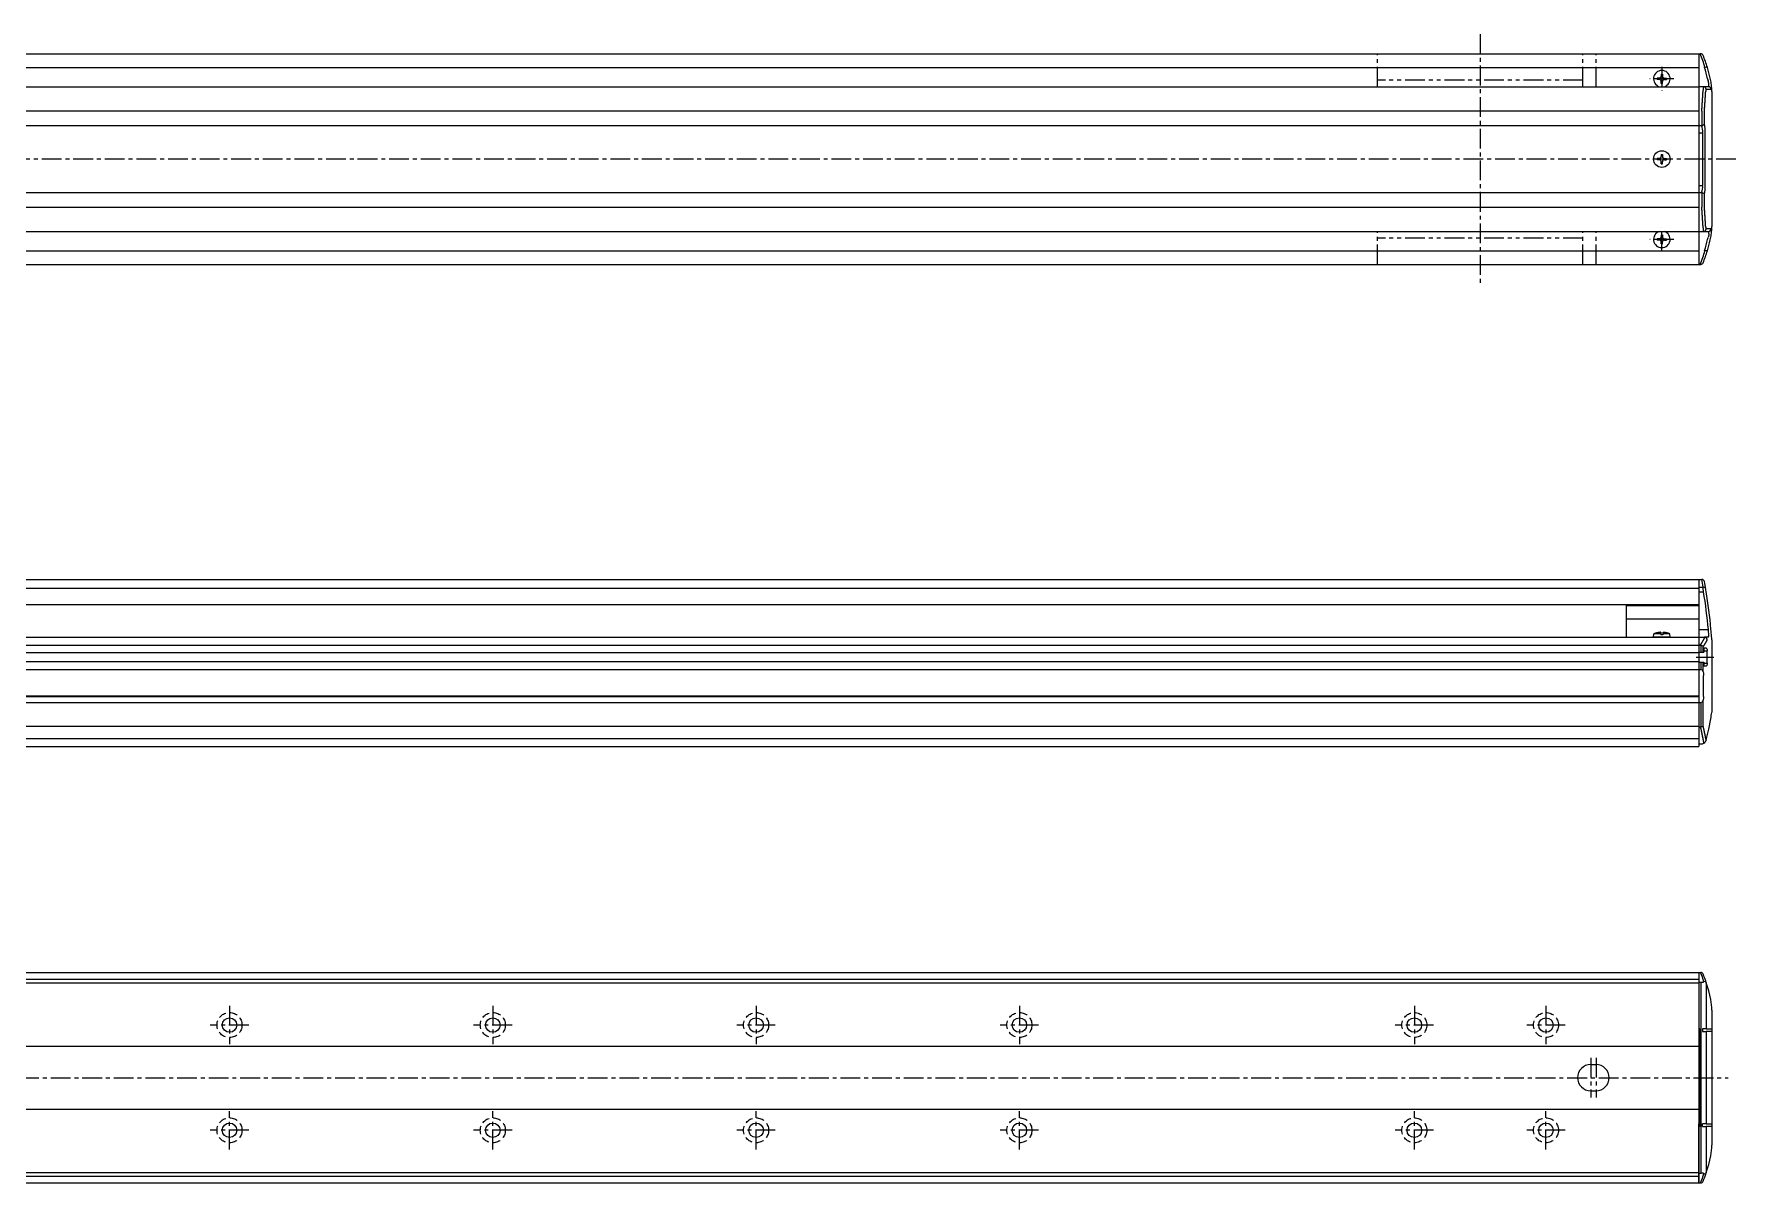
# Model space of a CAD drawing. Extents: x -693 to 600, y 35 to 506.
# Drawn here: x -47 to 600, y 69 to 506 of the extents above; entities that cross this region are included whole.
import ezdxf

# ---------------------------------------------------------------- set-up
doc = ezdxf.new("R2010")
doc.units = 0
for name, pattern in [('CENTER', [12, 7.5, -1.5, 1.5, -1.5]), ('DASHED', [4.5, 3, -1.5]), ('PHANTOM', [15, 7.5, -1.5, 1.5, -1.5, 1.5, -1.5])]:
    doc.linetypes.add(name, pattern=pattern)
doc.layers.get('0').update_dxf_attribs({"linetype": 'CONTINUOUS'})
doc.layers.add('CENTER', color=1, linetype='CENTER')

msp = doc.modelspace()

# ---------------------------------------------------------------- linework, layer by layer
at = {"color": 7, "linetype": 'CONTINUOUS'}
for p, q in [((-504.42, 498.26), (585.58, 498.26)), ((585.58, 498.26), (585.58, 418.26)), ((585.58, 498.26), (586.16, 498.26)), ((586.36, 498.26), (586.16, 498.26)), ((-258.42, 493.06), (585.58, 493.06)), ((587.97, 493.09), (587.82, 493.07)), ((-504.42, 485.76), (585.58, 485.76)), ((-258.42, 485.76), (585.58, 485.76)), ((569.83, 489.01), (569.83, 488.51)), ((570.58, 489.01), (569.83, 489.01)), ((570.58, 488.51), (569.83, 488.51)), ((571.33, 490.51), (571.33, 489.76)), ((571.33, 490.51), (571.83, 490.51)), ((571.33, 487.01), (571.33, 487.77)), ((571.33, 487.01), (571.83, 487.01)), ((571.83, 490.51), (571.83, 489.76)), ((571.83, 487.01), (571.83, 487.77)), ((572.57, 489.01), (573.33, 489.01)), ((572.57, 488.51), (573.33, 488.51)), ((573.33, 489.01), (573.33, 488.51)), ((589.25, 485.76), (585.58, 485.76)), ((588.97, 488.76), (589.18, 488.03)), ((590.16, 487.99), (589.94, 488.98)), ((590.48, 485.88), (590.48, 485.89)), ((588.41, 484.76), (590.24, 484.76)), ((590.58, 483.91), (590.58, 432.61)), ((-504.42, 476.53), (585.58, 476.53)), ((586.76, 476.51), (586.77, 476.51)), ((586.77, 476.51), (586.77, 471.02)), ((587.75, 471.6), (587.75, 476.34)), ((-504.42, 471), (585.58, 471)), ((585.58, 471.01), (586.66, 471.01)), ((585.58, 468.26), (587.09, 468.26)), ((586.77, 471.02), (586.66, 471.01)), ((587.09, 468.26), (587.09, 448.26)), ((588.08, 448.26), (588.08, 468.26)), ((571.33, 460.01), (571.33, 459.26)), ((571.33, 460.01), (571.83, 460.01)), ((571.83, 460.01), (571.83, 459.26)), ((569.83, 458.51), (569.83, 458.01)), ((570.58, 458.51), (569.83, 458.51)), ((570.58, 458.01), (569.83, 458.01)), ((571.33, 456.51), (571.33, 457.27)), ((571.33, 456.51), (571.83, 456.51)), ((571.83, 456.51), (571.83, 457.27)), ((572.57, 458.51), (573.33, 458.51)), ((572.57, 458.01), (573.33, 458.01)), ((573.33, 458.51), (573.33, 458.01)), ((585.58, 448.26), (587.09, 448.26)), ((-504.42, 445.53), (585.58, 445.53)), ((-504.42, 439.99), (585.58, 439.99)), ((585.58, 445.51), (586.66, 445.51)), ((586.66, 445.51), (586.77, 445.51)), ((586.77, 440.01), (586.76, 440.01)), ((586.77, 445.51), (586.77, 440.01)), ((587.75, 440.19), (587.75, 444.92)), ((-502.42, 430.76), (587.58, 430.76)), ((-258.42, 430.76), (585.58, 430.76)), ((569.83, 428.01), (569.83, 427.51)), ((570.58, 428.01), (569.83, 428.01)), ((570.58, 427.51), (569.83, 427.51)), ((571.33, 429.51), (571.33, 428.76)), ((571.33, 429.51), (571.83, 429.51)), ((571.33, 426.01), (571.33, 426.77)), ((571.83, 429.51), (571.83, 428.76)), ((571.83, 426.01), (571.83, 426.77)), ((572.57, 428.01), (573.33, 428.01)), ((572.57, 427.51), (573.33, 427.51)), ((573.33, 428.01), (573.33, 427.51)), ((585.58, 430.76), (589.25, 430.76)), ((590.24, 431.76), (588.41, 431.76)), ((588.97, 427.76), (589.18, 428.5)), ((589.94, 427.54), (590.16, 428.54)), ((590.48, 430.64), (590.48, 430.65)), ((-258.42, 423.46), (585.58, 423.46)), ((571.33, 426.01), (571.83, 426.01)), ((587.97, 423.44), (587.82, 423.46)), ((-504.42, 418.26), (585.58, 418.26)), ((585.58, 418.26), (586.16, 418.26)), ((586.16, 418.26), (586.36, 418.26)), ((-258.42, 298.59), (585.58, 298.59)), ((585.58, 298.59), (585.58, 236.09)), ((585.58, 298.59), (585.58, 289.09)), ((585.58, 298.59), (586.76, 298.59)), ((585.58, 298.59), (585.58, 289.09)), ((586.77, 298.59), (586.76, 298.59)), ((-258.42, 295.23), (585.58, 295.23)), ((585.58, 295.7), (587.27, 295.7)), ((585.58, 293.82), (587.43, 293.82)), ((-258.42, 289.09), (585.58, 289.09)), ((558.08, 289.09), (558.08, 276.59)), ((558.08, 288.62), (585.58, 288.62)), ((558.08, 283.63), (585.58, 283.63)), ((571.18, 278.48), (571.18, 277.49)), ((571.98, 278.48), (571.98, 277.49)), ((585.58, 279.59), (589.25, 279.59)), ((-504.42, 276.59), (585.58, 276.59)), ((-504.42, 273.59), (585.58, 273.59)), ((568.43, 276.59), (568.54, 277.89)), ((574.73, 276.59), (568.43, 276.59)), ((571.18, 277.89), (568.54, 277.89)), ((571.98, 277.49), (571.18, 277.49)), ((574.61, 277.89), (571.98, 277.89)), ((574.73, 276.59), (574.61, 277.89)), ((585.58, 276.59), (587.82, 276.59)), ((585.58, 276.59), (585.58, 235.09)), ((585.58, 273.59), (586.16, 273.59)), ((586.16, 273.59), (586.36, 273.57)), ((586.36, 273.57), (586.36, 270.99)), ((587.29, 270.99), (587.29, 273.01)), ((588.49, 272.44), (587.55, 272.44)), ((587.55, 272.44), (587.55, 270.99)), ((588.97, 276.59), (587.82, 276.59)), ((587.82, 276.59), (587.97, 276.58)), ((589.18, 276.68), (588.97, 276.59)), ((590.48, 276.91), (590.48, 276.89)), ((590.58, 275.59), (590.58, 248.09)), ((-504.42, 270.84), (585.58, 270.84)), ((-504.42, 267.34), (585.58, 267.34)), ((585.58, 270.99), (587.55, 270.99)), ((585.58, 267.19), (587.55, 267.19)), ((586.36, 267.19), (586.36, 264.32)), ((587.29, 263.52), (587.29, 267.19)), ((587.55, 271.44), (588.81, 271.44)), ((587.55, 267.19), (587.55, 265.74)), ((587.55, 266.74), (588.81, 266.74)), ((587.55, 265.74), (588.49, 265.74)), ((588.81, 266.74), (588.81, 271.44)), ((-504.42, 264.32), (585.58, 264.32)), ((585.58, 264.32), (586.36, 264.32)), ((587.43, 254.09), (587.43, 262.09)), ((-504.42, 254.39), (585.58, 254.39)), ((-504.42, 254.09), (585.58, 254.09)), ((587.29, 242.85), (587.29, 252.65)), ((-504.42, 251.85), (585.58, 251.85)), ((585.58, 251.85), (586.36, 251.85)), ((586.36, 251.85), (586.36, 242.59)), ((-504.42, 242.85), (585.58, 242.85)), ((585.58, 242.59), (586.31, 242.59)), ((586.36, 242.59), (586.31, 242.59)), ((-504.42, 238.09), (585.58, 238.09)), ((-504.42, 235.09), (585.58, 235.09)), ((585.58, 236.09), (586.52, 236.09)), ((588.47, 237.62), (588.43, 237.48)), ((-504.42, 149.3), (585.58, 149.3)), ((585.58, 149.3), (585.58, 69.3)), ((585.58, 149.3), (585.58, 126.85)), ((585.58, 149.3), (586.31, 149.3)), ((586.31, 149.3), (586.36, 149.3)), ((-504.42, 146.7), (585.58, 146.7)), ((-504.42, 145.3), (585.58, 145.3)), ((585.58, 145.55), (586.52, 145.55)), ((586.52, 73.05), (586.52, 145.55)), ((588.43, 145.51), (588.47, 145.38)), ((588.47, 145.38), (588.47, 127.8)), ((590.58, 134.95), (590.58, 83.65)), ((586.03, 127.8), (585.58, 127.8)), ((585.58, 126.85), (586.03, 126.85)), ((586.03, 127.8), (586.03, 90.8)), ((588.47, 127.8), (587.08, 127.8)), ((587.08, 127.8), (587.08, 126.8)), ((587.08, 126.8), (588.47, 126.8)), ((588.47, 127.8), (590.41, 127.8)), ((588.47, 126.8), (588.47, 91.8)), ((590.41, 126.8), (588.47, 126.8)), ((590.41, 127.8), (590.58, 127.75)), ((590.58, 126.74), (590.41, 126.8)), ((-504.42, 121.3), (585.58, 121.3)), ((544.58, 114.3), (546.58, 114.3)), ((544.58, 104.3), (546.58, 104.3)), ((-504.42, 97.3), (585.58, 97.3)), ((586.03, 91.76), (585.58, 91.75)), ((585.58, 69.3), (585.58, 91.75)), ((586.03, 90.8), (585.58, 90.8)), ((588.47, 91.8), (587.08, 91.8)), ((587.08, 90.8), (587.08, 91.8)), ((587.08, 90.8), (588.47, 90.8)), ((588.47, 91.8), (590.41, 91.8)), ((588.47, 90.8), (588.47, 73.22)), ((590.41, 90.8), (588.47, 90.8)), ((590.41, 91.8), (590.58, 91.86)), ((590.58, 90.86), (590.41, 90.8)), ((-504.42, 73.3), (585.58, 73.3)), ((-504.42, 71.9), (585.58, 71.9)), ((585.58, 73.05), (586.52, 73.05)), ((588.47, 73.22), (588.43, 73.09)), ((-504.42, 69.3), (585.58, 69.3)), ((585.58, 69.3), (586.31, 69.3)), ((586.36, 69.3), (586.31, 69.3))]:
    msp.add_line(p, q, dxfattribs=at)
at = {"color": 3, "linetype": 'PHANTOM'}
for p, q in [((463.58, 485.76), (463.58, 498.26)), ((541.58, 485.76), (541.58, 498.26)), ((546.58, 485.76), (546.58, 498.26)), ((541.58, 488.26), (463.58, 488.26)), ((463.58, 418.26), (463.58, 430.76)), ((541.58, 428.26), (463.58, 428.26)), ((541.58, 418.26), (541.58, 430.76)), ((546.58, 418.26), (546.58, 430.76))]:
    msp.add_line(p, q, dxfattribs=at)
at = {"color": 7, "linetype": 'CONTINUOUS'}
for points in [[(588.86, 493.09), (588.86, 493.09), (588.85, 493.11), (588.74, 493.17), (588.54, 493.18), (588.28, 493.15), (587.97, 493.09)], [(589.48, 486.57), (589.39, 487.13), (589.18, 488.03)], [(589.48, 429.96), (589.39, 429.4), (589.18, 428.5)], [(588.86, 423.44), (588.86, 423.44), (588.85, 423.42), (588.74, 423.36), (588.54, 423.35), (588.28, 423.38), (587.97, 423.44)], [(587.43, 293.82), (587.39, 294.24), (587.34, 294.87), (587.3, 295.37), (587.27, 295.7)], [(588.49, 272.44), (588.5, 272.44), (588.61, 272.37), (588.7, 272.2), (588.76, 271.96), (588.8, 271.66), (588.81, 271.44)], [(589.18, 276.68), (589.39, 277.07), (589.48, 277.54)], [(588.81, 266.74), (588.81, 266.64), (588.78, 266.32), (588.72, 266.03), (588.63, 265.83), (588.52, 265.74), (588.49, 265.74)], [(587.29, 263.52), (587.37, 263.03), (587.43, 262.09)], [(587.43, 254.09), (587.41, 253.54), (587.29, 252.65)], [(588.47, 237.62), (589.38, 241.71), (590.16, 245.67)], [(588.43, 145.51), (588.38, 145.61), (588.23, 145.74), (587.98, 145.8), (587.58, 145.73)], [(590.16, 139.03), (589.38, 142.3), (588.47, 145.38)], [(588.47, 73.22), (589.38, 76.31), (590.16, 79.58)], [(587.58, 72.88), (587.79, 72.82), (588.1, 72.82), (588.32, 72.92), (588.43, 73.09)]]:
    msp.add_lwpolyline(points, dxfattribs=at)
for points in [[(586.76, 476.51, 0), (586.76, 476.58, 0), (586.77, 476.64, 0), (586.77, 476.7, 0), (586.77, 476.76, 0), (586.78, 476.82, 0), (586.78, 476.89, 0), (586.79, 476.95, 0), (586.79, 477.01, 0), (586.79, 477.07, 0), (586.8, 477.13, 0), (586.8, 477.19, 0), (586.81, 477.26, 0), (586.81, 477.32, 0), (586.82, 477.38, 0), (586.82, 477.44, 0), (586.82, 477.5, 0), (586.83, 477.57, 0), (586.83, 477.63, 0), (586.84, 477.69, 0), (586.84, 477.75, 0), (586.85, 477.81, 0), (586.85, 477.88, 0), (586.85, 477.94, 0), (586.86, 478, 0), (586.86, 478.06, 0), (586.87, 478.12, 0), (586.87, 478.19, 0), (586.87, 478.25, 0), (586.88, 478.31, 0), (586.88, 478.37, 0), (586.89, 478.43, 0), (586.89, 478.5, 0), (586.89, 478.56, 0), (586.9, 478.62, 0), (586.9, 478.68, 0), (586.91, 478.74, 0), (586.91, 478.81, 0), (586.91, 478.87, 0), (586.92, 478.93, 0), (586.92, 478.99, 0), (586.93, 479.05, 0), (586.93, 479.12, 0), (586.93, 479.18, 0), (586.94, 479.24, 0), (586.94, 479.3, 0), (586.95, 479.36, 0), (586.95, 479.42, 0), (586.96, 479.49, 0), (586.96, 479.55, 0), (586.96, 479.61, 0), (586.97, 479.67, 0), (586.97, 479.74, 0), (586.98, 479.8, 0), (586.98, 479.86, 0), (586.98, 479.92, 0), (586.99, 479.98, 0), (586.99, 480.05, 0), (587, 480.11, 0), (587, 480.17, 0), (587, 480.23, 0), (587.01, 480.29, 0), (587.01, 480.36, 0), (587.01, 480.42, 0), (587.02, 480.48, 0), (587.02, 480.54, 0), (587.03, 480.6, 0), (587.03, 480.67, 0), (587.03, 480.73, 0), (587.04, 480.79, 0), (587.04, 480.85, 0), (587.05, 480.91, 0), (587.05, 480.98, 0), (587.05, 481.04, 0), (587.06, 481.1, 0), (587.06, 481.16, 0), (587.07, 481.22, 0), (587.07, 481.29, 0), (587.08, 481.35, 0), (587.08, 481.41, 0), (587.08, 481.47, 0), (587.09, 481.53, 0), (587.09, 481.59, 0), (587.1, 481.66, 0), (587.1, 481.72, 0), (587.1, 481.78, 0), (587.11, 481.84, 0), (587.11, 481.9, 0), (587.11, 481.97, 0), (587.12, 482.03, 0), (587.12, 482.09, 0), (587.13, 482.15, 0), (587.13, 482.21, 0), (587.13, 482.28, 0), (587.14, 482.34, 0), (587.14, 482.4, 0), (587.15, 482.46, 0), (587.15, 482.52, 0), (587.15, 482.59, 0), (587.16, 482.65, 0), (587.16, 482.71, 0), (587.16, 482.77, 0), (587.17, 482.83, 0), (587.17, 482.9, 0), (587.18, 482.96, 0), (587.18, 483.02, 0), (587.18, 483.08, 0), (587.19, 483.14, 0), (587.19, 483.21, 0), (587.2, 483.27, 0), (587.2, 483.33, 0), (587.2, 483.39, 0), (587.21, 483.45, 0), (587.21, 483.52, 0), (587.22, 483.58, 0), (587.22, 483.64, 0), (587.22, 483.7, 0), (587.23, 483.77, 0), (587.23, 483.83, 0), (587.23, 483.89, 0), (587.24, 483.95, 0), (587.24, 484.01, 0), (587.25, 484.08, 0), (587.25, 484.14, 0), (587.25, 484.2, 0), (587.26, 484.26, 0), (587.26, 484.32, 0), (587.27, 484.39, 0), (587.27, 484.45, 0)], [(587.75, 476.34, 0), (587.76, 476.4, 0), (587.76, 476.46, 0), (587.76, 476.52, 0), (587.77, 476.58, 0), (587.77, 476.64, 0), (587.78, 476.7, 0), (587.78, 476.76, 0), (587.78, 476.82, 0), (587.79, 476.88, 0), (587.79, 476.94, 0), (587.8, 477, 0), (587.8, 477.06, 0), (587.8, 477.13, 0), (587.81, 477.19, 0), (587.81, 477.25, 0), (587.82, 477.31, 0), (587.82, 477.37, 0), (587.83, 477.43, 0), (587.83, 477.49, 0), (587.83, 477.55, 0), (587.84, 477.61, 0), (587.84, 477.67, 0), (587.85, 477.73, 0), (587.85, 477.79, 0), (587.85, 477.85, 0), (587.86, 477.91, 0), (587.86, 477.97, 0), (587.87, 478.04, 0), (587.87, 478.1, 0), (587.87, 478.16, 0), (587.88, 478.22, 0), (587.88, 478.28, 0), (587.89, 478.34, 0), (587.89, 478.4, 0), (587.89, 478.46, 0), (587.9, 478.52, 0), (587.9, 478.58, 0), (587.91, 478.64, 0), (587.91, 478.7, 0), (587.91, 478.76, 0), (587.92, 478.82, 0), (587.92, 478.88, 0), (587.93, 478.94, 0), (587.93, 479.01, 0), (587.93, 479.07, 0), (587.94, 479.13, 0), (587.94, 479.19, 0), (587.95, 479.25, 0), (587.95, 479.31, 0), (587.95, 479.37, 0), (587.96, 479.43, 0), (587.96, 479.49, 0), (587.97, 479.55, 0), (587.97, 479.61, 0), (587.97, 479.67, 0), (587.98, 479.73, 0), (587.98, 479.8, 0), (587.99, 479.86, 0), (587.99, 479.92, 0), (587.99, 479.98, 0), (588, 480.04, 0), (588, 480.1, 0), (588, 480.16, 0), (588.01, 480.22, 0), (588.01, 480.28, 0), (588.02, 480.34, 0), (588.02, 480.4, 0), (588.02, 480.46, 0), (588.03, 480.52, 0), (588.03, 480.58, 0), (588.04, 480.64, 0), (588.04, 480.7, 0), (588.04, 480.77, 0), (588.05, 480.83, 0), (588.05, 480.89, 0), (588.06, 480.95, 0), (588.06, 481.01, 0), (588.06, 481.07, 0), (588.07, 481.13, 0), (588.07, 481.19, 0), (588.08, 481.25, 0), (588.08, 481.31, 0), (588.08, 481.37, 0), (588.09, 481.43, 0), (588.09, 481.49, 0), (588.1, 481.55, 0), (588.1, 481.62, 0), (588.1, 481.68, 0), (588.11, 481.74, 0), (588.11, 481.8, 0), (588.11, 481.86, 0), (588.12, 481.92, 0), (588.12, 481.98, 0), (588.13, 482.04, 0), (588.13, 482.1, 0), (588.13, 482.16, 0), (588.14, 482.22, 0), (588.14, 482.28, 0), (588.14, 482.35, 0), (588.15, 482.4, 0), (588.15, 482.47, 0), (588.16, 482.53, 0), (588.16, 482.59, 0), (588.16, 482.65, 0), (588.17, 482.71, 0), (588.17, 482.77, 0), (588.18, 482.83, 0), (588.18, 482.89, 0), (588.18, 482.95, 0), (588.19, 483.01, 0), (588.19, 483.07, 0), (588.2, 483.13, 0), (588.2, 483.19, 0), (588.2, 483.26, 0), (588.21, 483.32, 0), (588.21, 483.38, 0), (588.21, 483.44, 0), (588.22, 483.5, 0), (588.22, 483.56, 0), (588.23, 483.62, 0), (588.23, 483.68, 0), (588.23, 483.74, 0), (588.24, 483.8, 0), (588.24, 483.86, 0), (588.25, 483.92, 0), (588.25, 483.99, 0), (588.25, 484.05, 0), (588.26, 484.11, 0)], [(587.27, 432.08, 0), (587.27, 432.14, 0), (587.26, 432.2, 0), (587.26, 432.27, 0), (587.25, 432.33, 0), (587.25, 432.39, 0), (587.25, 432.45, 0), (587.24, 432.51, 0), (587.24, 432.58, 0), (587.23, 432.64, 0), (587.23, 432.7, 0), (587.23, 432.76, 0), (587.22, 432.82, 0), (587.22, 432.89, 0), (587.22, 432.95, 0), (587.21, 433.01, 0), (587.21, 433.07, 0), (587.2, 433.13, 0), (587.2, 433.2, 0), (587.2, 433.26, 0), (587.19, 433.32, 0), (587.19, 433.38, 0), (587.18, 433.44, 0), (587.18, 433.51, 0), (587.18, 433.57, 0), (587.17, 433.63, 0), (587.17, 433.69, 0), (587.16, 433.76, 0), (587.16, 433.82, 0), (587.16, 433.88, 0), (587.15, 433.94, 0), (587.15, 434, 0), (587.15, 434.07, 0), (587.14, 434.13, 0), (587.14, 434.19, 0), (587.13, 434.25, 0), (587.13, 434.31, 0), (587.13, 434.38, 0), (587.12, 434.44, 0), (587.12, 434.5, 0), (587.11, 434.56, 0), (587.11, 434.62, 0), (587.11, 434.69, 0), (587.1, 434.75, 0), (587.1, 434.81, 0), (587.1, 434.87, 0), (587.09, 434.93, 0), (587.09, 435, 0), (587.08, 435.06, 0), (587.08, 435.12, 0), (587.08, 435.18, 0), (587.07, 435.24, 0), (587.07, 435.31, 0), (587.06, 435.37, 0), (587.06, 435.43, 0), (587.05, 435.49, 0), (587.05, 435.55, 0), (587.05, 435.62, 0), (587.04, 435.68, 0), (587.04, 435.74, 0), (587.03, 435.8, 0), (587.03, 435.86, 0), (587.03, 435.93, 0), (587.02, 435.99, 0), (587.02, 436.05, 0), (587.01, 436.11, 0), (587.01, 436.17, 0), (587.01, 436.24, 0), (587, 436.3, 0), (587, 436.36, 0), (587, 436.42, 0), (586.99, 436.48, 0), (586.99, 436.55, 0), (586.98, 436.61, 0), (586.98, 436.67, 0), (586.98, 436.73, 0), (586.97, 436.79, 0), (586.97, 436.86, 0), (586.96, 436.92, 0), (586.96, 436.98, 0), (586.96, 437.04, 0), (586.95, 437.1, 0), (586.95, 437.17, 0), (586.94, 437.23, 0), (586.94, 437.29, 0), (586.93, 437.35, 0), (586.93, 437.41, 0), (586.93, 437.48, 0), (586.92, 437.54, 0), (586.92, 437.6, 0), (586.91, 437.66, 0), (586.91, 437.72, 0), (586.91, 437.79, 0), (586.9, 437.85, 0), (586.9, 437.91, 0), (586.89, 437.97, 0), (586.89, 438.03, 0), (586.89, 438.1, 0), (586.88, 438.16, 0), (586.88, 438.22, 0), (586.87, 438.28, 0), (586.87, 438.34, 0), (586.87, 438.4, 0), (586.86, 438.47, 0), (586.86, 438.53, 0), (586.85, 438.59, 0), (586.85, 438.65, 0), (586.85, 438.71, 0), (586.84, 438.78, 0), (586.84, 438.84, 0), (586.83, 438.9, 0), (586.83, 438.96, 0), (586.82, 439.02, 0), (586.82, 439.09, 0), (586.82, 439.15, 0), (586.81, 439.21, 0), (586.81, 439.27, 0), (586.8, 439.33, 0), (586.8, 439.39, 0), (586.79, 439.46, 0), (586.79, 439.52, 0), (586.79, 439.58, 0), (586.78, 439.64, 0), (586.78, 439.7, 0), (586.77, 439.77, 0), (586.77, 439.83, 0), (586.77, 439.89, 0), (586.76, 439.95, 0), (586.76, 440.01, 0)], [(588.26, 432.42, 0), (588.25, 432.48, 0), (588.25, 432.54, 0), (588.25, 432.61, 0), (588.24, 432.66, 0), (588.24, 432.73, 0), (588.23, 432.79, 0), (588.23, 432.85, 0), (588.23, 432.91, 0), (588.22, 432.97, 0), (588.22, 433.03, 0), (588.21, 433.09, 0), (588.21, 433.15, 0), (588.21, 433.21, 0), (588.2, 433.27, 0), (588.2, 433.33, 0), (588.2, 433.39, 0), (588.19, 433.45, 0), (588.19, 433.52, 0), (588.18, 433.58, 0), (588.18, 433.64, 0), (588.18, 433.7, 0), (588.17, 433.76, 0), (588.17, 433.82, 0), (588.16, 433.88, 0), (588.16, 433.94, 0), (588.16, 434, 0), (588.15, 434.06, 0), (588.15, 434.12, 0), (588.14, 434.18, 0), (588.14, 434.25, 0), (588.14, 434.31, 0), (588.13, 434.37, 0), (588.13, 434.43, 0), (588.13, 434.49, 0), (588.12, 434.55, 0), (588.12, 434.61, 0), (588.11, 434.67, 0), (588.11, 434.73, 0), (588.11, 434.79, 0), (588.1, 434.85, 0), (588.1, 434.91, 0), (588.1, 434.97, 0), (588.09, 435.03, 0), (588.09, 435.1, 0), (588.08, 435.16, 0), (588.08, 435.22, 0), (588.08, 435.28, 0), (588.07, 435.34, 0), (588.07, 435.4, 0), (588.06, 435.46, 0), (588.06, 435.52, 0), (588.06, 435.58, 0), (588.05, 435.64, 0), (588.05, 435.7, 0), (588.04, 435.76, 0), (588.04, 435.82, 0), (588.04, 435.88, 0), (588.03, 435.94, 0), (588.03, 436, 0), (588.02, 436.07, 0), (588.02, 436.13, 0), (588.02, 436.19, 0), (588.01, 436.25, 0), (588.01, 436.31, 0), (588, 436.37, 0), (588, 436.43, 0), (588, 436.49, 0), (587.99, 436.55, 0), (587.99, 436.61, 0), (587.99, 436.67, 0), (587.98, 436.73, 0), (587.98, 436.79, 0), (587.97, 436.85, 0), (587.97, 436.92, 0), (587.97, 436.98, 0), (587.96, 437.04, 0), (587.96, 437.1, 0), (587.95, 437.16, 0), (587.95, 437.22, 0), (587.95, 437.28, 0), (587.94, 437.34, 0), (587.94, 437.4, 0), (587.93, 437.46, 0), (587.93, 437.52, 0), (587.93, 437.58, 0), (587.92, 437.64, 0), (587.92, 437.7, 0), (587.91, 437.76, 0), (587.91, 437.83, 0), (587.91, 437.89, 0), (587.9, 437.95, 0), (587.9, 438.01, 0), (587.89, 438.07, 0), (587.89, 438.13, 0), (587.89, 438.19, 0), (587.88, 438.25, 0), (587.88, 438.31, 0), (587.87, 438.37, 0), (587.87, 438.43, 0), (587.87, 438.49, 0), (587.86, 438.55, 0), (587.86, 438.61, 0), (587.85, 438.68, 0), (587.85, 438.74, 0), (587.85, 438.8, 0), (587.84, 438.86, 0), (587.84, 438.92, 0), (587.83, 438.98, 0), (587.83, 439.04, 0), (587.83, 439.1, 0), (587.82, 439.16, 0), (587.82, 439.22, 0), (587.81, 439.28, 0), (587.81, 439.34, 0), (587.8, 439.4, 0), (587.8, 439.46, 0), (587.8, 439.52, 0), (587.79, 439.58, 0), (587.79, 439.64, 0), (587.78, 439.71, 0), (587.78, 439.77, 0), (587.78, 439.83, 0), (587.77, 439.89, 0), (587.77, 439.95, 0), (587.76, 440.01, 0), (587.76, 440.07, 0), (587.76, 440.13, 0), (587.75, 440.19, 0)], [(571.18, 278.48, 0), (571.16, 278.48, 0), (571.13, 278.48, 0), (571.11, 278.47, 0), (571.09, 278.47, 0), (571.07, 278.47, 0), (571.05, 278.47, 0), (571.03, 278.47, 0), (571.01, 278.47, 0), (570.99, 278.46, 0), (570.97, 278.46, 0), (570.94, 278.46, 0), (570.92, 278.46, 0), (570.9, 278.46, 0), (570.88, 278.46, 0), (570.86, 278.45, 0), (570.84, 278.45, 0), (570.82, 278.45, 0), (570.8, 278.45, 0), (570.77, 278.45, 0), (570.75, 278.44, 0), (570.73, 278.44, 0), (570.71, 278.44, 0), (570.69, 278.44, 0), (570.67, 278.44, 0), (570.65, 278.43, 0), (570.63, 278.43, 0), (570.61, 278.43, 0), (570.59, 278.43, 0), (570.56, 278.42, 0), (570.54, 278.42, 0), (570.52, 278.42, 0), (570.5, 278.41, 0), (570.48, 278.41, 0), (570.46, 278.41, 0), (570.44, 278.4, 0), (570.42, 278.4, 0), (570.4, 278.4, 0), (570.38, 278.4, 0), (570.35, 278.39, 0), (570.33, 278.39, 0), (570.31, 278.39, 0), (570.29, 278.38, 0), (570.27, 278.38, 0), (570.25, 278.38, 0), (570.23, 278.37, 0), (570.21, 278.37, 0), (570.19, 278.37, 0), (570.17, 278.36, 0), (570.14, 278.36, 0), (570.12, 278.35, 0), (570.1, 278.35, 0), (570.08, 278.35, 0), (570.06, 278.34, 0), (570.04, 278.34, 0), (570.02, 278.33, 0), (570, 278.33, 0), (569.98, 278.32, 0), (569.96, 278.32, 0), (569.94, 278.32, 0), (569.92, 278.31, 0), (569.9, 278.31, 0), (569.88, 278.3, 0), (569.85, 278.3, 0), (569.83, 278.29, 0), (569.81, 278.29, 0), (569.79, 278.29, 0), (569.77, 278.28, 0), (569.75, 278.27, 0), (569.73, 278.27, 0), (569.71, 278.26, 0), (569.69, 278.26, 0), (569.67, 278.25, 0), (569.65, 278.25, 0), (569.63, 278.25, 0), (569.61, 278.24, 0), (569.59, 278.24, 0), (569.57, 278.23, 0), (569.55, 278.22, 0), (569.52, 278.22, 0), (569.5, 278.21, 0), (569.48, 278.21, 0), (569.46, 278.2, 0), (569.44, 278.2, 0), (569.42, 278.19, 0), (569.4, 278.19, 0), (569.38, 278.18, 0), (569.36, 278.17, 0), (569.34, 278.17, 0), (569.32, 278.16, 0), (569.3, 278.15, 0), (569.28, 278.15, 0), (569.26, 278.14, 0), (569.24, 278.14, 0), (569.22, 278.13, 0), (569.2, 278.12, 0), (569.18, 278.12, 0), (569.16, 278.11, 0), (569.14, 278.11, 0), (569.12, 278.1, 0), (569.1, 278.09, 0), (569.08, 278.09, 0), (569.06, 278.08, 0), (569.04, 278.07, 0), (569.02, 278.06, 0), (569, 278.06, 0), (568.98, 278.05, 0), (568.96, 278.05, 0), (568.94, 278.04, 0), (568.92, 278.03, 0), (568.9, 278.02, 0), (568.88, 278.02, 0), (568.86, 278.01, 0), (568.84, 278, 0), (568.82, 278, 0), (568.8, 277.99, 0), (568.78, 277.98, 0), (568.76, 277.97, 0), (568.74, 277.96, 0), (568.72, 277.96, 0), (568.7, 277.95, 0), (568.68, 277.94, 0), (568.66, 277.93, 0), (568.64, 277.93, 0), (568.62, 277.92, 0), (568.6, 277.91, 0), (568.58, 277.9, 0), (568.56, 277.89, 0), (568.54, 277.89, 0)], [(574.61, 277.89, 0), (574.59, 277.89, 0), (574.57, 277.9, 0), (574.55, 277.91, 0), (574.53, 277.92, 0), (574.51, 277.93, 0), (574.5, 277.93, 0), (574.48, 277.94, 0), (574.46, 277.95, 0), (574.44, 277.96, 0), (574.42, 277.96, 0), (574.4, 277.97, 0), (574.38, 277.98, 0), (574.36, 277.99, 0), (574.34, 278, 0), (574.32, 278, 0), (574.3, 278.01, 0), (574.28, 278.02, 0), (574.26, 278.02, 0), (574.24, 278.03, 0), (574.22, 278.04, 0), (574.2, 278.05, 0), (574.18, 278.05, 0), (574.16, 278.06, 0), (574.14, 278.06, 0), (574.12, 278.07, 0), (574.1, 278.08, 0), (574.08, 278.09, 0), (574.06, 278.09, 0), (574.04, 278.1, 0), (574.02, 278.11, 0), (574, 278.11, 0), (573.97, 278.12, 0), (573.95, 278.12, 0), (573.93, 278.13, 0), (573.91, 278.14, 0), (573.89, 278.14, 0), (573.87, 278.15, 0), (573.85, 278.15, 0), (573.83, 278.16, 0), (573.81, 278.17, 0), (573.79, 278.17, 0), (573.77, 278.18, 0), (573.75, 278.19, 0), (573.73, 278.19, 0), (573.71, 278.2, 0), (573.69, 278.2, 0), (573.67, 278.21, 0), (573.65, 278.21, 0), (573.63, 278.22, 0), (573.61, 278.22, 0), (573.59, 278.23, 0), (573.57, 278.24, 0), (573.55, 278.24, 0), (573.53, 278.25, 0), (573.51, 278.25, 0), (573.49, 278.25, 0), (573.47, 278.26, 0), (573.44, 278.26, 0), (573.42, 278.27, 0), (573.4, 278.27, 0), (573.38, 278.28, 0), (573.36, 278.29, 0), (573.34, 278.29, 0), (573.32, 278.29, 0), (573.3, 278.3, 0), (573.28, 278.3, 0), (573.26, 278.31, 0), (573.24, 278.31, 0), (573.22, 278.32, 0), (573.2, 278.32, 0), (573.17, 278.32, 0), (573.15, 278.33, 0), (573.13, 278.33, 0), (573.11, 278.34, 0), (573.09, 278.34, 0), (573.07, 278.35, 0), (573.05, 278.35, 0), (573.03, 278.35, 0), (573.01, 278.36, 0), (572.99, 278.36, 0), (572.97, 278.37, 0), (572.95, 278.37, 0), (572.92, 278.37, 0), (572.9, 278.38, 0), (572.88, 278.38, 0), (572.86, 278.38, 0), (572.84, 278.39, 0), (572.82, 278.39, 0), (572.8, 278.39, 0), (572.78, 278.4, 0), (572.76, 278.4, 0), (572.74, 278.4, 0), (572.72, 278.4, 0), (572.69, 278.41, 0), (572.67, 278.41, 0), (572.65, 278.41, 0), (572.63, 278.42, 0), (572.61, 278.42, 0), (572.59, 278.42, 0), (572.57, 278.43, 0), (572.55, 278.43, 0), (572.53, 278.43, 0), (572.5, 278.43, 0), (572.48, 278.44, 0), (572.46, 278.44, 0), (572.44, 278.44, 0), (572.42, 278.44, 0), (572.4, 278.44, 0), (572.38, 278.45, 0), (572.36, 278.45, 0), (572.34, 278.45, 0), (572.32, 278.45, 0), (572.29, 278.45, 0), (572.27, 278.46, 0), (572.25, 278.46, 0), (572.23, 278.46, 0), (572.21, 278.46, 0), (572.19, 278.46, 0), (572.17, 278.46, 0), (572.15, 278.47, 0), (572.12, 278.47, 0), (572.1, 278.47, 0), (572.08, 278.47, 0), (572.06, 278.47, 0), (572.04, 278.47, 0), (572.02, 278.48, 0), (572, 278.48, 0), (571.98, 278.48, 0)], [(586.16, 273.59, 0), (586.18, 273.61, 0), (586.19, 273.63, 0), (586.21, 273.66, 0), (586.23, 273.68, 0), (586.24, 273.7, 0), (586.26, 273.73, 0), (586.27, 273.75, 0), (586.29, 273.77, 0), (586.3, 273.79, 0), (586.32, 273.82, 0), (586.34, 273.84, 0), (586.35, 273.86, 0), (586.37, 273.89, 0), (586.38, 273.91, 0), (586.4, 273.93, 0), (586.41, 273.95, 0), (586.43, 273.98, 0), (586.44, 274, 0), (586.46, 274.02, 0), (586.47, 274.05, 0), (586.49, 274.07, 0), (586.51, 274.09, 0), (586.52, 274.12, 0), (586.54, 274.14, 0), (586.55, 274.16, 0), (586.57, 274.19, 0), (586.58, 274.21, 0), (586.6, 274.23, 0), (586.61, 274.26, 0), (586.63, 274.28, 0), (586.64, 274.3, 0), (586.66, 274.32, 0), (586.67, 274.35, 0), (586.69, 274.37, 0), (586.7, 274.39, 0), (586.72, 274.42, 0), (586.73, 274.44, 0), (586.75, 274.46, 0), (586.76, 274.49, 0), (586.78, 274.51, 0), (586.79, 274.53, 0), (586.81, 274.56, 0), (586.82, 274.58, 0), (586.84, 274.6, 0), (586.85, 274.63, 0), (586.87, 274.65, 0), (586.88, 274.67, 0), (586.89, 274.7, 0), (586.91, 274.72, 0), (586.92, 274.74, 0), (586.94, 274.77, 0), (586.95, 274.79, 0), (586.97, 274.81, 0), (586.98, 274.84, 0), (587, 274.86, 0), (587.01, 274.88, 0), (587.02, 274.91, 0), (587.04, 274.93, 0), (587.05, 274.95, 0), (587.07, 274.98, 0), (587.08, 275, 0), (587.1, 275.02, 0), (587.11, 275.05, 0), (587.12, 275.07, 0), (587.14, 275.09, 0), (587.15, 275.12, 0), (587.17, 275.14, 0), (587.18, 275.16, 0), (587.19, 275.19, 0), (587.21, 275.21, 0), (587.22, 275.23, 0), (587.24, 275.26, 0), (587.25, 275.28, 0), (587.26, 275.3, 0), (587.28, 275.33, 0), (587.29, 275.35, 0), (587.3, 275.37, 0), (587.32, 275.4, 0), (587.33, 275.42, 0), (587.35, 275.44, 0), (587.36, 275.47, 0), (587.37, 275.49, 0), (587.39, 275.51, 0), (587.4, 275.54, 0), (587.41, 275.56, 0), (587.43, 275.58, 0), (587.44, 275.61, 0), (587.46, 275.63, 0), (587.47, 275.65, 0), (587.48, 275.68, 0), (587.5, 275.7, 0), (587.51, 275.73, 0), (587.52, 275.75, 0), (587.53, 275.77, 0), (587.55, 275.8, 0), (587.56, 275.82, 0), (587.57, 275.84, 0), (587.59, 275.87, 0), (587.6, 275.89, 0), (587.61, 275.91, 0), (587.63, 275.94, 0), (587.64, 275.96, 0), (587.65, 275.99, 0), (587.66, 276.01, 0), (587.68, 276.03, 0), (587.69, 276.06, 0), (587.7, 276.08, 0), (587.72, 276.1, 0), (587.73, 276.13, 0), (587.74, 276.15, 0), (587.75, 276.17, 0), (587.77, 276.2, 0), (587.78, 276.22, 0), (587.79, 276.25, 0), (587.81, 276.27, 0), (587.82, 276.29, 0), (587.83, 276.32, 0), (587.84, 276.34, 0), (587.86, 276.36, 0), (587.87, 276.39, 0), (587.88, 276.41, 0), (587.89, 276.43, 0), (587.91, 276.46, 0), (587.92, 276.48, 0), (587.93, 276.5, 0), (587.94, 276.53, 0), (587.96, 276.55, 0), (587.97, 276.58, 0)], [(587.29, 273.01, 0), (587.3, 273.03, 0), (587.32, 273.05, 0), (587.33, 273.07, 0), (587.35, 273.09, 0), (587.36, 273.11, 0), (587.37, 273.13, 0), (587.39, 273.15, 0), (587.4, 273.17, 0), (587.41, 273.19, 0), (587.43, 273.21, 0), (587.44, 273.23, 0), (587.45, 273.25, 0), (587.47, 273.27, 0), (587.48, 273.29, 0), (587.49, 273.31, 0), (587.51, 273.33, 0), (587.52, 273.35, 0), (587.53, 273.37, 0), (587.55, 273.39, 0), (587.56, 273.41, 0), (587.57, 273.43, 0), (587.59, 273.45, 0), (587.6, 273.47, 0), (587.61, 273.49, 0), (587.63, 273.51, 0), (587.64, 273.53, 0), (587.65, 273.55, 0), (587.66, 273.57, 0), (587.68, 273.59, 0), (587.69, 273.61, 0), (587.7, 273.63, 0), (587.72, 273.65, 0), (587.73, 273.67, 0), (587.74, 273.69, 0), (587.76, 273.71, 0), (587.77, 273.73, 0), (587.78, 273.75, 0), (587.79, 273.77, 0), (587.81, 273.79, 0), (587.82, 273.81, 0), (587.83, 273.83, 0), (587.85, 273.85, 0), (587.86, 273.87, 0), (587.87, 273.89, 0), (587.88, 273.91, 0), (587.9, 273.93, 0), (587.91, 273.95, 0), (587.92, 273.97, 0), (587.93, 273.99, 0), (587.95, 274.01, 0), (587.96, 274.03, 0), (587.97, 274.05, 0), (587.99, 274.07, 0), (588, 274.09, 0), (588.01, 274.11, 0), (588.02, 274.13, 0), (588.03, 274.15, 0), (588.05, 274.17, 0), (588.06, 274.19, 0), (588.07, 274.21, 0), (588.08, 274.23, 0), (588.1, 274.25, 0), (588.11, 274.27, 0), (588.12, 274.29, 0), (588.13, 274.31, 0), (588.14, 274.33, 0), (588.16, 274.35, 0), (588.17, 274.37, 0), (588.18, 274.39, 0), (588.19, 274.41, 0), (588.21, 274.43, 0), (588.22, 274.45, 0), (588.23, 274.47, 0), (588.24, 274.49, 0), (588.25, 274.51, 0), (588.27, 274.53, 0), (588.28, 274.55, 0), (588.29, 274.57, 0), (588.3, 274.59, 0), (588.31, 274.61, 0), (588.33, 274.63, 0), (588.34, 274.65, 0), (588.35, 274.67, 0), (588.36, 274.69, 0), (588.37, 274.71, 0), (588.38, 274.73, 0), (588.4, 274.75, 0), (588.41, 274.77, 0), (588.42, 274.79, 0), (588.43, 274.81, 0), (588.44, 274.83, 0), (588.46, 274.86, 0), (588.47, 274.88, 0), (588.48, 274.89, 0), (588.49, 274.92, 0), (588.5, 274.94, 0), (588.51, 274.96, 0), (588.52, 274.98, 0), (588.54, 275, 0), (588.55, 275.02, 0), (588.56, 275.04, 0), (588.57, 275.06, 0), (588.58, 275.08, 0), (588.59, 275.1, 0), (588.61, 275.12, 0), (588.62, 275.14, 0), (588.63, 275.16, 0), (588.64, 275.18, 0), (588.65, 275.2, 0), (588.66, 275.22, 0), (588.67, 275.24, 0), (588.68, 275.26, 0), (588.7, 275.28, 0), (588.71, 275.3, 0), (588.72, 275.32, 0), (588.73, 275.34, 0), (588.74, 275.36, 0), (588.75, 275.38, 0), (588.76, 275.4, 0), (588.77, 275.42, 0), (588.78, 275.44, 0), (588.79, 275.46, 0), (588.81, 275.49, 0), (588.82, 275.5, 0), (588.83, 275.53, 0), (588.84, 275.55, 0), (588.85, 275.57, 0), (588.86, 275.59, 0)], [(587.59, 236.39, 0), (587.58, 236.44, 0), (587.57, 236.49, 0), (587.56, 236.54, 0), (587.55, 236.59, 0), (587.54, 236.64, 0), (587.53, 236.69, 0), (587.52, 236.74, 0), (587.51, 236.78, 0), (587.5, 236.83, 0), (587.49, 236.88, 0), (587.48, 236.93, 0), (587.48, 236.98, 0), (587.47, 237.03, 0), (587.46, 237.08, 0), (587.45, 237.13, 0), (587.44, 237.18, 0), (587.43, 237.22, 0), (587.42, 237.27, 0), (587.41, 237.32, 0), (587.4, 237.37, 0), (587.39, 237.42, 0), (587.38, 237.47, 0), (587.37, 237.52, 0), (587.36, 237.56, 0), (587.35, 237.61, 0), (587.34, 237.66, 0), (587.33, 237.71, 0), (587.33, 237.76, 0), (587.32, 237.81, 0), (587.31, 237.86, 0), (587.3, 237.91, 0), (587.29, 237.96, 0), (587.28, 238, 0), (587.27, 238.05, 0), (587.26, 238.1, 0), (587.25, 238.15, 0), (587.24, 238.2, 0), (587.23, 238.25, 0), (587.22, 238.29, 0), (587.21, 238.34, 0), (587.2, 238.39, 0), (587.19, 238.44, 0), (587.18, 238.49, 0), (587.17, 238.54, 0), (587.16, 238.59, 0), (587.15, 238.64, 0), (587.14, 238.68, 0), (587.13, 238.73, 0), (587.12, 238.78, 0), (587.11, 238.83, 0), (587.1, 238.88, 0), (587.09, 238.93, 0), (587.08, 238.97, 0), (587.07, 239.02, 0), (587.06, 239.07, 0), (587.05, 239.12, 0), (587.04, 239.17, 0), (587.03, 239.22, 0), (587.02, 239.27, 0), (587.01, 239.31, 0), (587, 239.36, 0), (586.99, 239.41, 0), (586.98, 239.46, 0), (586.97, 239.51, 0), (586.96, 239.56, 0), (586.95, 239.6, 0), (586.94, 239.65, 0), (586.93, 239.7, 0), (586.92, 239.75, 0), (586.91, 239.8, 0), (586.9, 239.85, 0), (586.89, 239.9, 0), (586.88, 239.94, 0), (586.87, 239.99, 0), (586.86, 240.04, 0), (586.85, 240.09, 0), (586.84, 240.14, 0), (586.83, 240.19, 0), (586.82, 240.23, 0), (586.81, 240.28, 0), (586.8, 240.33, 0), (586.79, 240.38, 0), (586.78, 240.43, 0), (586.77, 240.47, 0), (586.76, 240.52, 0), (586.75, 240.57, 0), (586.74, 240.62, 0), (586.73, 240.67, 0), (586.72, 240.72, 0), (586.71, 240.76, 0), (586.7, 240.81, 0), (586.69, 240.86, 0), (586.68, 240.91, 0), (586.67, 240.96, 0), (586.66, 241, 0), (586.65, 241.05, 0), (586.64, 241.1, 0), (586.63, 241.15, 0), (586.62, 241.2, 0), (586.61, 241.24, 0), (586.6, 241.29, 0), (586.59, 241.34, 0), (586.57, 241.39, 0), (586.56, 241.44, 0), (586.55, 241.49, 0), (586.54, 241.53, 0), (586.53, 241.58, 0), (586.52, 241.63, 0), (586.51, 241.68, 0), (586.5, 241.72, 0), (586.49, 241.77, 0), (586.48, 241.82, 0), (586.47, 241.87, 0), (586.46, 241.92, 0), (586.45, 241.97, 0), (586.44, 242.01, 0), (586.42, 242.06, 0), (586.41, 242.11, 0), (586.4, 242.16, 0), (586.39, 242.2, 0), (586.38, 242.25, 0), (586.37, 242.3, 0), (586.36, 242.35, 0), (586.35, 242.4, 0), (586.34, 242.44, 0), (586.33, 242.49, 0), (586.32, 242.54, 0), (586.31, 242.59, 0)], [(588.42, 237.48, 0), (588.42, 237.52, 0), (588.41, 237.56, 0), (588.4, 237.6, 0), (588.39, 237.65, 0), (588.38, 237.69, 0), (588.38, 237.73, 0), (588.37, 237.77, 0), (588.36, 237.82, 0), (588.35, 237.86, 0), (588.34, 237.9, 0), (588.34, 237.94, 0), (588.33, 237.99, 0), (588.32, 238.03, 0), (588.31, 238.07, 0), (588.3, 238.11, 0), (588.29, 238.16, 0), (588.28, 238.2, 0), (588.28, 238.24, 0), (588.27, 238.28, 0), (588.26, 238.32, 0), (588.25, 238.37, 0), (588.24, 238.41, 0), (588.23, 238.45, 0), (588.23, 238.49, 0), (588.22, 238.54, 0), (588.21, 238.58, 0), (588.2, 238.62, 0), (588.19, 238.66, 0), (588.18, 238.71, 0), (588.17, 238.75, 0), (588.17, 238.79, 0), (588.16, 238.83, 0), (588.15, 238.87, 0), (588.14, 238.92, 0), (588.13, 238.96, 0), (588.12, 239, 0), (588.11, 239.04, 0), (588.11, 239.09, 0), (588.1, 239.13, 0), (588.09, 239.17, 0), (588.08, 239.21, 0), (588.07, 239.25, 0), (588.06, 239.3, 0), (588.05, 239.34, 0), (588.05, 239.38, 0), (588.04, 239.42, 0), (588.03, 239.46, 0), (588.02, 239.51, 0), (588.01, 239.55, 0), (588, 239.59, 0), (587.99, 239.63, 0), (587.99, 239.68, 0), (587.98, 239.72, 0), (587.97, 239.76, 0), (587.96, 239.8, 0), (587.95, 239.84, 0), (587.94, 239.88, 0), (587.93, 239.93, 0), (587.92, 239.97, 0), (587.91, 240.01, 0), (587.91, 240.05, 0), (587.9, 240.1, 0), (587.89, 240.14, 0), (587.88, 240.18, 0), (587.87, 240.22, 0), (587.86, 240.26, 0), (587.85, 240.31, 0), (587.84, 240.35, 0), (587.84, 240.39, 0), (587.83, 240.43, 0), (587.82, 240.47, 0), (587.81, 240.52, 0), (587.8, 240.56, 0), (587.79, 240.6, 0), (587.78, 240.64, 0), (587.77, 240.68, 0), (587.76, 240.72, 0), (587.75, 240.77, 0), (587.75, 240.81, 0), (587.74, 240.85, 0), (587.73, 240.89, 0), (587.72, 240.94, 0), (587.71, 240.98, 0), (587.7, 241.02, 0), (587.69, 241.06, 0), (587.68, 241.1, 0), (587.67, 241.14, 0), (587.66, 241.19, 0), (587.65, 241.23, 0), (587.65, 241.27, 0), (587.64, 241.31, 0), (587.63, 241.35, 0), (587.62, 241.4, 0), (587.61, 241.44, 0), (587.6, 241.48, 0), (587.59, 241.52, 0), (587.58, 241.56, 0), (587.57, 241.6, 0), (587.56, 241.65, 0), (587.55, 241.69, 0), (587.54, 241.73, 0), (587.53, 241.77, 0), (587.53, 241.81, 0), (587.52, 241.85, 0), (587.51, 241.9, 0), (587.5, 241.94, 0), (587.49, 241.98, 0), (587.48, 242.02, 0), (587.47, 242.06, 0), (587.46, 242.1, 0), (587.45, 242.15, 0), (587.44, 242.19, 0), (587.43, 242.23, 0), (587.42, 242.27, 0), (587.41, 242.31, 0), (587.4, 242.35, 0), (587.39, 242.4, 0), (587.38, 242.44, 0), (587.38, 242.48, 0), (587.37, 242.52, 0), (587.36, 242.56, 0), (587.35, 242.6, 0), (587.34, 242.65, 0), (587.33, 242.69, 0), (587.32, 242.73, 0), (587.31, 242.77, 0), (587.3, 242.81, 0), (587.29, 242.85, 0)], [(586.52, 145.55, 0), (586.53, 145.55, 0), (586.54, 145.55, 0), (586.55, 145.55, 0), (586.55, 145.55, 0), (586.56, 145.55, 0), (586.57, 145.55, 0), (586.58, 145.55, 0), (586.59, 145.55, 0), (586.6, 145.55, 0), (586.61, 145.55, 0), (586.62, 145.55, 0), (586.63, 145.55, 0), (586.63, 145.55, 0), (586.64, 145.55, 0), (586.65, 145.55, 0), (586.66, 145.55, 0), (586.67, 145.55, 0), (586.68, 145.55, 0), (586.69, 145.55, 0), (586.7, 145.55, 0), (586.7, 145.55, 0), (586.71, 145.55, 0), (586.72, 145.55, 0), (586.73, 145.56, 0), (586.74, 145.56, 0), (586.75, 145.56, 0), (586.76, 145.56, 0), (586.76, 145.56, 0), (586.77, 145.56, 0), (586.78, 145.56, 0), (586.79, 145.56, 0), (586.8, 145.56, 0), (586.81, 145.56, 0), (586.82, 145.56, 0), (586.83, 145.56, 0), (586.84, 145.56, 0), (586.84, 145.56, 0), (586.85, 145.56, 0), (586.86, 145.56, 0), (586.87, 145.57, 0), (586.88, 145.57, 0), (586.89, 145.57, 0), (586.89, 145.57, 0), (586.9, 145.57, 0), (586.91, 145.57, 0), (586.92, 145.57, 0), (586.93, 145.57, 0), (586.94, 145.57, 0), (586.95, 145.57, 0), (586.96, 145.58, 0), (586.96, 145.58, 0), (586.97, 145.58, 0), (586.98, 145.58, 0), (586.99, 145.58, 0), (587, 145.58, 0), (587.01, 145.58, 0), (587.01, 145.58, 0), (587.02, 145.59, 0), (587.03, 145.59, 0), (587.04, 145.59, 0), (587.05, 145.59, 0), (587.06, 145.59, 0), (587.07, 145.59, 0), (587.07, 145.59, 0), (587.08, 145.59, 0), (587.09, 145.6, 0), (587.1, 145.6, 0), (587.11, 145.6, 0), (587.12, 145.6, 0), (587.12, 145.6, 0), (587.13, 145.6, 0), (587.14, 145.6, 0), (587.15, 145.61, 0), (587.16, 145.61, 0), (587.17, 145.61, 0), (587.17, 145.61, 0), (587.18, 145.61, 0), (587.19, 145.62, 0), (587.2, 145.62, 0), (587.21, 145.62, 0), (587.22, 145.62, 0), (587.22, 145.62, 0), (587.23, 145.62, 0), (587.24, 145.63, 0), (587.25, 145.63, 0), (587.26, 145.63, 0), (587.26, 145.63, 0), (587.27, 145.63, 0), (587.28, 145.63, 0), (587.29, 145.64, 0), (587.3, 145.64, 0), (587.3, 145.64, 0), (587.31, 145.64, 0), (587.32, 145.65, 0), (587.33, 145.65, 0), (587.34, 145.65, 0), (587.35, 145.65, 0), (587.35, 145.65, 0), (587.36, 145.66, 0), (587.37, 145.66, 0), (587.38, 145.66, 0), (587.38, 145.66, 0), (587.39, 145.66, 0), (587.4, 145.67, 0), (587.41, 145.67, 0), (587.42, 145.67, 0), (587.42, 145.67, 0), (587.43, 145.68, 0), (587.44, 145.68, 0), (587.45, 145.68, 0), (587.46, 145.68, 0), (587.46, 145.69, 0), (587.47, 145.69, 0), (587.48, 145.69, 0), (587.49, 145.69, 0), (587.49, 145.69, 0), (587.5, 145.7, 0), (587.51, 145.7, 0), (587.52, 145.7, 0), (587.52, 145.7, 0), (587.53, 145.71, 0), (587.54, 145.71, 0), (587.55, 145.71, 0), (587.55, 145.72, 0), (587.56, 145.72, 0), (587.57, 145.72, 0), (587.58, 145.72, 0), (587.59, 145.72, 0)], [(587.59, 72.88, 0), (587.58, 72.88, 0), (587.57, 72.88, 0), (587.56, 72.88, 0), (587.55, 72.89, 0), (587.55, 72.89, 0), (587.54, 72.89, 0), (587.53, 72.9, 0), (587.52, 72.9, 0), (587.52, 72.9, 0), (587.51, 72.9, 0), (587.5, 72.91, 0), (587.49, 72.91, 0), (587.49, 72.91, 0), (587.48, 72.91, 0), (587.47, 72.91, 0), (587.46, 72.92, 0), (587.46, 72.92, 0), (587.45, 72.92, 0), (587.44, 72.92, 0), (587.43, 72.93, 0), (587.42, 72.93, 0), (587.42, 72.93, 0), (587.41, 72.93, 0), (587.4, 72.94, 0), (587.39, 72.94, 0), (587.38, 72.94, 0), (587.38, 72.94, 0), (587.37, 72.94, 0), (587.36, 72.95, 0), (587.35, 72.95, 0), (587.35, 72.95, 0), (587.34, 72.95, 0), (587.33, 72.95, 0), (587.32, 72.96, 0), (587.31, 72.96, 0), (587.3, 72.96, 0), (587.3, 72.96, 0), (587.29, 72.97, 0), (587.28, 72.97, 0), (587.27, 72.97, 0), (587.26, 72.97, 0), (587.26, 72.97, 0), (587.25, 72.97, 0), (587.24, 72.98, 0), (587.23, 72.98, 0), (587.22, 72.98, 0), (587.22, 72.98, 0), (587.21, 72.98, 0), (587.2, 72.99, 0), (587.19, 72.99, 0), (587.18, 72.99, 0), (587.17, 72.99, 0), (587.17, 72.99, 0), (587.16, 72.99, 0), (587.15, 73, 0), (587.14, 73, 0), (587.13, 73, 0), (587.12, 73, 0), (587.12, 73, 0), (587.11, 73, 0), (587.1, 73, 0), (587.09, 73.01, 0), (587.08, 73.01, 0), (587.07, 73.01, 0), (587.07, 73.01, 0), (587.06, 73.01, 0), (587.05, 73.01, 0), (587.04, 73.01, 0), (587.03, 73.02, 0), (587.02, 73.02, 0), (587.01, 73.02, 0), (587.01, 73.02, 0), (587, 73.02, 0), (586.99, 73.02, 0), (586.98, 73.02, 0), (586.97, 73.02, 0), (586.96, 73.03, 0), (586.96, 73.03, 0), (586.95, 73.03, 0), (586.94, 73.03, 0), (586.93, 73.03, 0), (586.92, 73.03, 0), (586.91, 73.03, 0), (586.9, 73.03, 0), (586.89, 73.03, 0), (586.89, 73.03, 0), (586.88, 73.04, 0), (586.87, 73.04, 0), (586.86, 73.04, 0), (586.85, 73.04, 0), (586.84, 73.04, 0), (586.84, 73.04, 0), (586.83, 73.04, 0), (586.82, 73.04, 0), (586.81, 73.04, 0), (586.8, 73.04, 0), (586.79, 73.04, 0), (586.78, 73.04, 0), (586.77, 73.04, 0), (586.76, 73.05, 0), (586.76, 73.05, 0), (586.75, 73.05, 0), (586.74, 73.05, 0), (586.73, 73.05, 0), (586.72, 73.05, 0), (586.71, 73.05, 0), (586.7, 73.05, 0), (586.7, 73.05, 0), (586.69, 73.05, 0), (586.68, 73.05, 0), (586.67, 73.05, 0), (586.66, 73.05, 0), (586.65, 73.05, 0), (586.64, 73.05, 0), (586.63, 73.05, 0), (586.63, 73.05, 0), (586.62, 73.05, 0), (586.61, 73.05, 0), (586.6, 73.05, 0), (586.59, 73.05, 0), (586.58, 73.05, 0), (586.57, 73.05, 0), (586.56, 73.05, 0), (586.55, 73.05, 0), (586.55, 73.05, 0), (586.54, 73.05, 0), (586.53, 73.05, 0), (586.52, 73.05, 0)]]:
    msp.add_polyline3d(points, dxfattribs=at)
for centre, radius in [((571.58, 458.26), 3.15), ((27.58, 129.3), 2.75), ((127.58, 129.3), 2.75), ((227.58, 129.3), 2.75), ((327.58, 129.3), 2.75), ((477.58, 129.3), 2.75), ((527.58, 129.3), 2.75), ((27.58, 89.3), 2.75), ((127.58, 89.3), 2.75), ((227.58, 89.3), 2.75), ((327.58, 89.3), 2.75), ((477.58, 89.3), 2.75), ((527.58, 89.3), 2.75)]:
    msp.add_circle(centre, radius, dxfattribs=at)
at = {"color": 3, "linetype": 'DASHED'}
for centre in [(27.58, 129.3), (127.58, 129.3), (227.58, 129.3), (327.58, 129.3), (477.58, 129.3), (527.58, 129.3), (27.58, 89.3), (127.58, 89.3), (227.58, 89.3), (327.58, 89.3), (477.58, 89.3), (527.58, 89.3)]:
    msp.add_circle(centre, 4.75, dxfattribs=at)
at = {"color": 7, "linetype": 'CONTINUOUS'}
for centre, radius, start, end in [((531.42, 476.26), 59, 16.56597, 21.89343), ((586.36, 497.26), 1, 21.37108, 90), ((571.58, 488.76), 3.15, 287.7528, 252.2472), ((531.42, 475.76), 60, 16.78278, 21.37108), ((531.42, 475.76), 59, 12.72894, 17.05476), ((531.42, 475.76), 60, 12.72894, 16.78278), ((570.58, 489.76), 0.748, 269.99996, 0), ((570.58, 487.77), 0.748, 0.00003, 90.00006), ((572.57, 489.76), 0.748, 179.99998, 270.00002), ((572.57, 487.77), 0.748, 90.00001, 180.00005), ((591.25, 484.64), 3.98, 163.61121, 182.76383), ((587.42, 484.77), 0.993, 359.61857, 89.61342), ((587.88, 486.59), 1.6, 328.87242, 359.13398), ((589.25, 484.77), 0.998, 359.88082, 89.88032), ((570.58, 483.91), 20, 5.67781, 11.75718), ((588.03, 485.81), 2.45, 334.63077, 1.55751), ((570.58, 483.91), 20, 0, 5.63916), ((589.34, 484.19), 1.09, 148.4536, 184.54107), ((580.81, 468.68), 6.3, 356.229, 21.77364), ((586.78, 472.12), 1.1, 269.52124, 331.92893), ((574.98, 468.67), 13.1, 358.20376, 12.92438), ((570.58, 459.26), 0.748, 269.99996, 0), ((572.57, 459.26), 0.748, 179.99998, 270.00002), ((570.58, 457.27), 0.748, 0.00003, 90.00006), ((572.57, 457.27), 0.748, 90.00001, 180.00005), ((580.91, 447.83), 6.19, 338.01187, 3.98549), ((574.34, 447.92), 13.75, 347.42327, 1.44859), ((586.78, 444.4), 1.1, 28.07107, 90.47876), ((571.58, 427.76), 3.15, 107.7528, 72.2472), ((570.58, 428.76), 0.748, 269.99996, 0), ((570.58, 426.77), 0.748, 0.00003, 90.00006), ((572.57, 428.76), 0.748, 179.99998, 270.00002), ((572.57, 426.77), 0.748, 90.00001, 180.00005), ((590.42, 431.79), 3.17, 174.72944, 198.89552), ((587.42, 431.76), 0.993, 270.38658, 0.38143), ((531.42, 440.76), 59, 342.94524, 347.27106), ((589.14, 432.29), 0.898, 171.36519, 215.64015), ((531.42, 440.76), 60, 343.21722, 347.27106), ((589.25, 431.76), 0.998, 270.11968, 0.11918), ((587.88, 429.94), 1.6, 0.86602, 31.12758), ((570.58, 432.61), 20, 348.24282, 354.32219), ((588.37, 430.79), 2.12, 356.28426, 27.52745), ((570.58, 432.61), 20, 354.36084, 0), ((531.42, 440.26), 59, 338.10657, 343.43403), ((531.42, 440.76), 60, 338.62892, 343.21722), ((586.36, 419.26), 1, 270, 338.62892), ((391.08, 262.39), 199, 9.63471, 10.47913), ((586.77, 297.59), 1, 10.46147, 90), ((391.08, 261.45), 200, 9.63471, 10.46147), ((587.32, 294.74), 0.959, 11.14735, 92.70404), ((391.08, 261.45), 199, 5.22816, 9.3604), ((391.08, 261.45), 200, 9.3604, 9.63471), ((391.08, 261.45), 200, 5.22816, 9.3604), ((477.23, 265.92), 112.85, 5.91191, 6.95625), ((391.08, 261.45), 200, 4.42733, 5.22816), ((586.15, 272.16), 1.42, 36.78392, 81.52427), ((587.78, 275.51), 1.08, 4.07077, 80.08202), ((391.08, 261.45), 200, 4.05227, 4.42733), ((586.38, 263.4), 0.923, 7.45849, 90.99882), ((586.38, 252.77), 0.92, 268.83479, 352.7079), ((442.58, 272.5), 150, 349.69497, 350.63321), ((586.36, 244.37), 1.78, 270.08272, 301.71327), ((586.52, 238.09), 2, 270, 302.14676), ((586.52, 238.09), 2, 302.14676, 342.25517), ((531.42, 127.67), 59, 17.82265, 21.51086), ((586.36, 148.3), 1, 21.37108, 90), ((531.42, 126.8), 60, 18.16682, 21.37108), ((570.58, 134.95), 20, 0, 11.75718), ((544.58, 109.3), 5, 90, 270), ((546.58, 109.3), 5, 270, 90), ((570.58, 83.65), 20, 348.24282, 0), ((531.42, 90.93), 59, 338.48914, 342.17735), ((531.42, 91.8), 60, 338.62892, 341.83318), ((586.36, 70.3), 1, 270, 338.62892)]:
    msp.add_arc(centre, radius, start, end, dxfattribs=at)
msp.add_point((571.58, 276.59), dxfattribs=at)
msp.add_point((571.58, 276.59), dxfattribs=at)
at = {"layer": 'CENTER', "color": 1, "linetype": 'CENTER'}
for p, q in [((502.58, 505.76), (502.58, 410.76)), ((571.58, 493.3), (571.58, 484.22)), ((576.12, 488.76), (567.04, 488.76)), ((599.74, 458.26), (-541.84, 458.26)), ((576.12, 427.76), (567.04, 427.76)), ((571.58, 423.22), (571.58, 432.3)), ((584.57, 269.09), (591.35, 269.09)), ((27.58, 136.59), (27.58, 122.01)), ((127.58, 136.59), (127.58, 122.01)), ((227.58, 136.59), (227.58, 122.01)), ((327.58, 136.59), (327.58, 122.01)), ((477.58, 136.59), (477.58, 122.01)), ((527.58, 136.59), (527.58, 122.01)), ((34.87, 129.3), (20.29, 129.3)), ((134.87, 129.3), (120.29, 129.3)), ((234.87, 129.3), (220.29, 129.3)), ((334.87, 129.3), (320.29, 129.3)), ((484.87, 129.3), (470.29, 129.3)), ((534.87, 129.3), (520.29, 129.3)), ((544.58, 116.84), (544.58, 101.76)), ((546.58, 116.84), (546.58, 101.76)), ((-544.34, 109.3), (596.8, 109.3)), ((27.58, 82.01), (27.58, 96.59)), ((127.58, 82.01), (127.58, 96.59)), ((227.58, 82.01), (227.58, 96.59)), ((327.58, 82.01), (327.58, 96.59)), ((477.58, 82.01), (477.58, 96.59)), ((527.58, 82.01), (527.58, 96.59)), ((34.87, 89.3), (20.29, 89.3)), ((134.87, 89.3), (120.29, 89.3)), ((234.87, 89.3), (220.29, 89.3)), ((334.87, 89.3), (320.29, 89.3)), ((484.87, 89.3), (470.29, 89.3)), ((534.87, 89.3), (520.29, 89.3))]:
    msp.add_line(p, q, dxfattribs=at)

doc.saveas('drawing.dxf')
